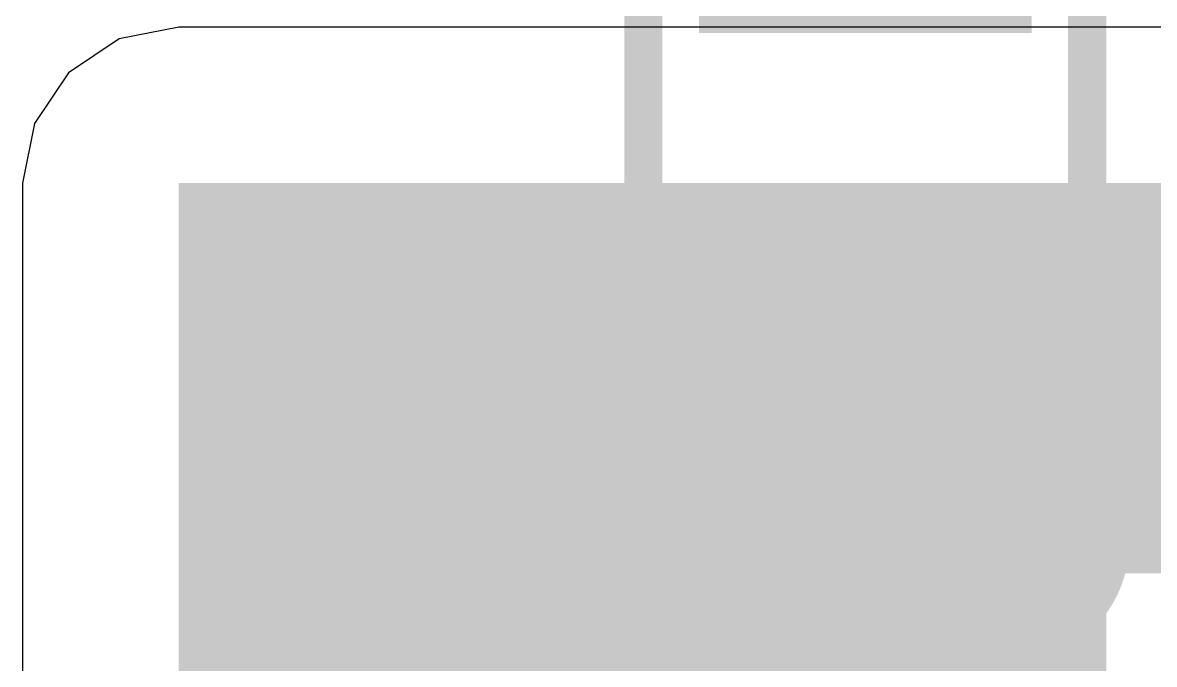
# Model space of a CAD drawing. Header units: inches. Extents: x -5 to 5258, y -4 to 5281.
# Drawn here: x 48.825 to 52.58, y 67.152 to 69.282 of the extents above; entities that cross this region are included whole.
import ezdxf

# ---------------------------------------------------------------- set-up
doc = ezdxf.new("R2010")
doc.units = ezdxf.units.IN
for name, color, linetype in [('Bottom Layer', 5, 'Continuous'), ('Bottom Solder', 6, 'Continuous'), ('Drill Drawing', 1, 'Continuous'), ('Top Layer', 1, 'Continuous'), ('Top Overlay', 2, 'Continuous'), ('Top Solder', 216, 'Continuous'), ('Via Holes', 16, 'Continuous')]:
    doc.layers.add(name, color=color, linetype=linetype)

# ---------------------------------------------------------------- blocks, each defined once
blk = doc.blocks.new('SOD_123_126')
at = {"layer": 'Top Overlay'}
for points in [[(0.9652, 0.508), (2.8194, 0.508), (2.8194, 0.8), (0.9652, 0.8)], [(0.9653, -0.7999), (2.8195, -0.7999), (2.8195, -0.5079), (0.9653, -0.5079)]]:
    blk.add_hatch(color=2, dxfattribs=at).paths.add_polyline_path(points)
at = {"layer": 'Top Solder'}
for points in [[(-0.9984, 0.5516), (-0.9984, -0.5516), (-2.1516, -0.5516), (-2.1516, 0.5516)], [(2.1516, 0.5516), (2.1516, -0.5516), (0.9984, -0.5516), (0.9984, 0.5516)]]:
    blk.add_hatch(color=216, dxfattribs=at).paths.add_polyline_path(points)
at = {"layer": 'Top Overlay'}
for points in [[(0.9652, 0.7366, 0.127, 0.127, 0), (-1.3716, 0.7366, 0.127, 0.127, 0)], [(0.9652, -0.7366, 0.127, 0.127, 0), (-1.3716, -0.7366, 0.127, 0.127, 0)]]:
    blk.add_lwpolyline(points, format="xyseb", dxfattribs=at)
for points in [[(0.9335, 0.7366, 0.0635, 0.0635, 1), (0.997, 0.7366, 0.0635, 0.0635, 1)], [(0.9335, -0.7366, 0.0635, 0.0635, 1), (0.997, -0.7366, 0.0635, 0.0635, 1)]]:
    blk.add_lwpolyline(points, format="xyseb", close=True, dxfattribs=at)

msp = doc.modelspace()

# ---------------------------------------------------------------- hatches: boundary and pattern name
at = {"layer": 'Bottom Layer'}
h = msp.add_hatch(color=5, dxfattribs=at)
edge = h.paths.add_edge_path()
edge.add_arc((50.2158, 67.5566), 0.3, 0, 360)
h = msp.add_hatch(color=5, dxfattribs=at)
edge = h.paths.add_edge_path()
edge.add_arc((51.1556, 67.5566), 0.3, 0, 360)
h = msp.add_hatch(color=5, dxfattribs=at)
edge = h.paths.add_edge_path()
edge.add_arc((52.0954, 67.5566), 0.3, 0, 360)
at = {"layer": 'Bottom Solder'}
h = msp.add_hatch(color=6, dxfattribs=at)
edge = h.paths.add_edge_path()
edge.add_arc((50.2158, 67.5566), 0.4016, 0, 360)
h = msp.add_hatch(color=6, dxfattribs=at)
edge = h.paths.add_edge_path()
edge.add_arc((51.1556, 67.5566), 0.4016, 0, 360)
h = msp.add_hatch(color=6, dxfattribs=at)
edge = h.paths.add_edge_path()
edge.add_arc((52.0954, 67.5566), 0.4016, 0, 360)
at = {"layer": 'Top Layer'}
for points in [[(49.3428, 64.7446), (52.4114, 64.7446), (52.4114, 68.7489), (49.3428, 68.7489)], [(51.1711, 67.454), (54.465, 67.454), (54.465, 68.7489), (51.1711, 68.7489)]]:
    msp.add_hatch(color=1, dxfattribs=at).paths.add_polyline_path(points)
h = msp.add_hatch(color=1, dxfattribs=at)
edge = h.paths.add_edge_path()
edge.add_arc((50.2158, 67.5566), 0.3, 0, 360)
h = msp.add_hatch(color=1, dxfattribs=at)
edge = h.paths.add_edge_path()
edge.add_arc((51.1556, 67.5566), 0.3, 0, 360)
h = msp.add_hatch(color=1, dxfattribs=at)
edge = h.paths.add_edge_path()
edge.add_arc((52.0954, 67.5566), 0.3, 0, 360)
at = {"layer": 'Top Solder'}
h = msp.add_hatch(color=216, dxfattribs=at)
edge = h.paths.add_edge_path()
edge.add_arc((50.2158, 67.5566), 0.4016, 0, 360)
h = msp.add_hatch(color=216, dxfattribs=at)
edge = h.paths.add_edge_path()
edge.add_arc((51.1556, 67.5566), 0.4016, 0, 360)
h = msp.add_hatch(color=216, dxfattribs=at)
edge = h.paths.add_edge_path()
edge.add_arc((52.0954, 67.5566), 0.4016, 0, 360)
at = {"layer": 'Via Holes'}
h = msp.add_hatch(color=7, dxfattribs=at)
edge = h.paths.add_edge_path()
edge.add_arc((50.2158, 67.5566), 0.15, 0, 360)
h = msp.add_hatch(color=7, dxfattribs=at)
edge = h.paths.add_edge_path()
edge.add_arc((51.1556, 67.5566), 0.15, 0, 360)
h = msp.add_hatch(color=7, dxfattribs=at)
edge = h.paths.add_edge_path()
edge.add_arc((52.0954, 67.5566), 0.15, 0, 360)

# ---------------------------------------------------------------- linework, layer by layer
at = {"layer": 'Drill Drawing'}
for points in [[(50.0888, 67.6836, 0.0508, 0.0508, 0), (50.0888, 67.8106, 0.0508, 0.0508, 0)], [(50.0888, 67.8106, 0.0508, 0.0508, 0), (50.3428, 67.8106, 0.0508, 0.0508, 0)], [(50.3428, 67.6836, 0.0508, 0.0508, 0), (50.3428, 67.8106, 0.0508, 0.0508, 0)], [(51.0286, 67.6836, 0.0508, 0.0508, 0), (51.0286, 67.8106, 0.0508, 0.0508, 0)], [(51.0286, 67.8106, 0.0508, 0.0508, 0), (51.2826, 67.8106, 0.0508, 0.0508, 0)], [(51.2826, 67.6836, 0.0508, 0.0508, 0), (51.2826, 67.8106, 0.0508, 0.0508, 0)], [(51.9684, 67.6836, 0.0508, 0.0508, 0), (51.9684, 67.8106, 0.0508, 0.0508, 0)], [(51.9684, 67.8106, 0.0508, 0.0508, 0), (52.2224, 67.8106, 0.0508, 0.0508, 0)], [(52.2224, 67.6836, 0.0508, 0.0508, 0), (52.2224, 67.8106, 0.0508, 0.0508, 0)], [(50.1396, 67.6328, 0.0508, 0.0508, 0), (50.1396, 67.709, 0.0508, 0.0508, 0)], [(50.1396, 67.709, 0.0508, 0.0508, 0), (50.292, 67.709, 0.0508, 0.0508, 0)], [(50.292, 67.6328, 0.0508, 0.0508, 0), (50.292, 67.709, 0.0508, 0.0508, 0)], [(51.0794, 67.6328, 0.0508, 0.0508, 0), (51.0794, 67.709, 0.0508, 0.0508, 0)], [(51.0794, 67.709, 0.0508, 0.0508, 0), (51.2318, 67.709, 0.0508, 0.0508, 0)], [(51.2318, 67.6328, 0.0508, 0.0508, 0), (51.2318, 67.709, 0.0508, 0.0508, 0)], [(52.0192, 67.6328, 0.0508, 0.0508, 0), (52.0192, 67.709, 0.0508, 0.0508, 0)], [(52.0192, 67.709, 0.0508, 0.0508, 0), (52.1716, 67.709, 0.0508, 0.0508, 0)], [(52.1716, 67.6328, 0.0508, 0.0508, 0), (52.1716, 67.709, 0.0508, 0.0508, 0)], [(49.9618, 67.4296, 0.0508, 0.0508, 0), (49.9618, 67.6836, 0.0508, 0.0508, 0)], [(49.9618, 67.6836, 0.0508, 0.0508, 0), (50.0888, 67.6836, 0.0508, 0.0508, 0)], [(50.3428, 67.6836, 0.0508, 0.0508, 0), (50.4698, 67.6836, 0.0508, 0.0508, 0)], [(50.4698, 67.4296, 0.0508, 0.0508, 0), (50.4698, 67.6836, 0.0508, 0.0508, 0)], [(50.9016, 67.4296, 0.0508, 0.0508, 0), (50.9016, 67.6836, 0.0508, 0.0508, 0)], [(50.9016, 67.6836, 0.0508, 0.0508, 0), (51.0286, 67.6836, 0.0508, 0.0508, 0)], [(51.2826, 67.6836, 0.0508, 0.0508, 0), (51.4096, 67.6836, 0.0508, 0.0508, 0)], [(51.4096, 67.4296, 0.0508, 0.0508, 0), (51.4096, 67.6836, 0.0508, 0.0508, 0)], [(51.8414, 67.4296, 0.0508, 0.0508, 0), (51.8414, 67.6836, 0.0508, 0.0508, 0)], [(51.8414, 67.6836, 0.0508, 0.0508, 0), (51.9684, 67.6836, 0.0508, 0.0508, 0)], [(52.2224, 67.6836, 0.0508, 0.0508, 0), (52.3494, 67.6836, 0.0508, 0.0508, 0)], [(52.3494, 67.4296, 0.0508, 0.0508, 0), (52.3494, 67.6836, 0.0508, 0.0508, 0)], [(50.0634, 67.4804, 0.0508, 0.0508, 0), (50.0634, 67.6328, 0.0508, 0.0508, 0)], [(50.0634, 67.6328, 0.0508, 0.0508, 0), (50.1396, 67.6328, 0.0508, 0.0508, 0)], [(50.292, 67.6328, 0.0508, 0.0508, 0), (50.3682, 67.6328, 0.0508, 0.0508, 0)], [(50.3682, 67.4804, 0.0508, 0.0508, 0), (50.3682, 67.6328, 0.0508, 0.0508, 0)], [(51.0032, 67.4804, 0.0508, 0.0508, 0), (51.0032, 67.6328, 0.0508, 0.0508, 0)], [(51.0032, 67.6328, 0.0508, 0.0508, 0), (51.0794, 67.6328, 0.0508, 0.0508, 0)], [(51.2318, 67.6328, 0.0508, 0.0508, 0), (51.308, 67.6328, 0.0508, 0.0508, 0)], [(51.308, 67.4804, 0.0508, 0.0508, 0), (51.308, 67.6328, 0.0508, 0.0508, 0)], [(51.943, 67.4804, 0.0508, 0.0508, 0), (51.943, 67.6328, 0.0508, 0.0508, 0)], [(51.943, 67.6328, 0.0508, 0.0508, 0), (52.0192, 67.6328, 0.0508, 0.0508, 0)], [(52.1716, 67.6328, 0.0508, 0.0508, 0), (52.2478, 67.6328, 0.0508, 0.0508, 0)], [(52.2478, 67.4804, 0.0508, 0.0508, 0), (52.2478, 67.6328, 0.0508, 0.0508, 0)], [(50.0634, 67.4804, 0.0508, 0.0508, 0), (50.1396, 67.4804, 0.0508, 0.0508, 0)], [(50.1396, 67.4042, 0.0508, 0.0508, 0), (50.1396, 67.4804, 0.0508, 0.0508, 0)], [(50.292, 67.4804, 0.0508, 0.0508, 0), (50.3682, 67.4804, 0.0508, 0.0508, 0)], [(50.292, 67.4042, 0.0508, 0.0508, 0), (50.292, 67.4804, 0.0508, 0.0508, 0)], [(51.0032, 67.4804, 0.0508, 0.0508, 0), (51.0794, 67.4804, 0.0508, 0.0508, 0)], [(51.0794, 67.4042, 0.0508, 0.0508, 0), (51.0794, 67.4804, 0.0508, 0.0508, 0)], [(51.2318, 67.4804, 0.0508, 0.0508, 0), (51.308, 67.4804, 0.0508, 0.0508, 0)], [(51.2318, 67.4042, 0.0508, 0.0508, 0), (51.2318, 67.4804, 0.0508, 0.0508, 0)], [(51.943, 67.4804, 0.0508, 0.0508, 0), (52.0192, 67.4804, 0.0508, 0.0508, 0)], [(52.0192, 67.4042, 0.0508, 0.0508, 0), (52.0192, 67.4804, 0.0508, 0.0508, 0)], [(52.1716, 67.4804, 0.0508, 0.0508, 0), (52.2478, 67.4804, 0.0508, 0.0508, 0)], [(52.1716, 67.4042, 0.0508, 0.0508, 0), (52.1716, 67.4804, 0.0508, 0.0508, 0)], [(49.9618, 67.4296, 0.0508, 0.0508, 0), (50.0888, 67.4296, 0.0508, 0.0508, 0)], [(50.0888, 67.3026, 0.0508, 0.0508, 0), (50.0888, 67.4296, 0.0508, 0.0508, 0)], [(50.3428, 67.4296, 0.0508, 0.0508, 0), (50.4698, 67.4296, 0.0508, 0.0508, 0)], [(50.3428, 67.3026, 0.0508, 0.0508, 0), (50.3428, 67.4296, 0.0508, 0.0508, 0)], [(50.9016, 67.4296, 0.0508, 0.0508, 0), (51.0286, 67.4296, 0.0508, 0.0508, 0)], [(51.0286, 67.3026, 0.0508, 0.0508, 0), (51.0286, 67.4296, 0.0508, 0.0508, 0)], [(51.2826, 67.4296, 0.0508, 0.0508, 0), (51.4096, 67.4296, 0.0508, 0.0508, 0)], [(51.2826, 67.3026, 0.0508, 0.0508, 0), (51.2826, 67.4296, 0.0508, 0.0508, 0)], [(51.8414, 67.4296, 0.0508, 0.0508, 0), (51.9684, 67.4296, 0.0508, 0.0508, 0)], [(51.9684, 67.3026, 0.0508, 0.0508, 0), (51.9684, 67.4296, 0.0508, 0.0508, 0)], [(52.2224, 67.4296, 0.0508, 0.0508, 0), (52.3494, 67.4296, 0.0508, 0.0508, 0)], [(52.2224, 67.3026, 0.0508, 0.0508, 0), (52.2224, 67.4296, 0.0508, 0.0508, 0)], [(50.1396, 67.4042, 0.0508, 0.0508, 0), (50.292, 67.4042, 0.0508, 0.0508, 0)], [(51.0794, 67.4042, 0.0508, 0.0508, 0), (51.2318, 67.4042, 0.0508, 0.0508, 0)], [(52.0192, 67.4042, 0.0508, 0.0508, 0), (52.1716, 67.4042, 0.0508, 0.0508, 0)], [(50.0888, 67.3026, 0.0508, 0.0508, 0), (50.3428, 67.3026, 0.0508, 0.0508, 0)], [(51.0286, 67.3026, 0.0508, 0.0508, 0), (51.2826, 67.3026, 0.0508, 0.0508, 0)], [(51.9684, 67.3026, 0.0508, 0.0508, 0), (52.2224, 67.3026, 0.0508, 0.0508, 0)]]:
    msp.add_lwpolyline(points, format="xyseb", dxfattribs=at)
for points in [[(50.0761, 67.8106, 0.0254, 0.0254, 1), (50.1015, 67.8106, 0.0254, 0.0254, 1)], [(50.0761, 67.8106, 0.0254, 0.0254, 1), (50.1015, 67.8106, 0.0254, 0.0254, 1)], [(50.3301, 67.8106, 0.0254, 0.0254, 1), (50.3555, 67.8106, 0.0254, 0.0254, 1)], [(50.3301, 67.8106, 0.0254, 0.0254, 1), (50.3555, 67.8106, 0.0254, 0.0254, 1)], [(51.0159, 67.8106, 0.0254, 0.0254, 1), (51.0413, 67.8106, 0.0254, 0.0254, 1)], [(51.0159, 67.8106, 0.0254, 0.0254, 1), (51.0413, 67.8106, 0.0254, 0.0254, 1)], [(51.2699, 67.8106, 0.0254, 0.0254, 1), (51.2953, 67.8106, 0.0254, 0.0254, 1)], [(51.2699, 67.8106, 0.0254, 0.0254, 1), (51.2953, 67.8106, 0.0254, 0.0254, 1)], [(51.9557, 67.8106, 0.0254, 0.0254, 1), (51.9811, 67.8106, 0.0254, 0.0254, 1)], [(51.9557, 67.8106, 0.0254, 0.0254, 1), (51.9811, 67.8106, 0.0254, 0.0254, 1)], [(52.2097, 67.8106, 0.0254, 0.0254, 1), (52.2351, 67.8106, 0.0254, 0.0254, 1)], [(52.2097, 67.8106, 0.0254, 0.0254, 1), (52.2351, 67.8106, 0.0254, 0.0254, 1)], [(50.1269, 67.709, 0.0254, 0.0254, 1), (50.1523, 67.709, 0.0254, 0.0254, 1)], [(50.1269, 67.709, 0.0254, 0.0254, 1), (50.1523, 67.709, 0.0254, 0.0254, 1)], [(50.2793, 67.709, 0.0254, 0.0254, 1), (50.3047, 67.709, 0.0254, 0.0254, 1)], [(50.2793, 67.709, 0.0254, 0.0254, 1), (50.3047, 67.709, 0.0254, 0.0254, 1)], [(51.0667, 67.709, 0.0254, 0.0254, 1), (51.0921, 67.709, 0.0254, 0.0254, 1)], [(51.0667, 67.709, 0.0254, 0.0254, 1), (51.0921, 67.709, 0.0254, 0.0254, 1)], [(51.2191, 67.709, 0.0254, 0.0254, 1), (51.2445, 67.709, 0.0254, 0.0254, 1)], [(51.2191, 67.709, 0.0254, 0.0254, 1), (51.2445, 67.709, 0.0254, 0.0254, 1)], [(52.0065, 67.709, 0.0254, 0.0254, 1), (52.0319, 67.709, 0.0254, 0.0254, 1)], [(52.0065, 67.709, 0.0254, 0.0254, 1), (52.0319, 67.709, 0.0254, 0.0254, 1)], [(52.1589, 67.709, 0.0254, 0.0254, 1), (52.1843, 67.709, 0.0254, 0.0254, 1)], [(52.1589, 67.709, 0.0254, 0.0254, 1), (52.1843, 67.709, 0.0254, 0.0254, 1)], [(49.9491, 67.6836, 0.0254, 0.0254, 1), (49.9745, 67.6836, 0.0254, 0.0254, 1)], [(49.9491, 67.6836, 0.0254, 0.0254, 1), (49.9745, 67.6836, 0.0254, 0.0254, 1)], [(50.0761, 67.6836, 0.0254, 0.0254, 1), (50.1015, 67.6836, 0.0254, 0.0254, 1)], [(50.0761, 67.6836, 0.0254, 0.0254, 1), (50.1015, 67.6836, 0.0254, 0.0254, 1)], [(50.3301, 67.6836, 0.0254, 0.0254, 1), (50.3555, 67.6836, 0.0254, 0.0254, 1)], [(50.3301, 67.6836, 0.0254, 0.0254, 1), (50.3555, 67.6836, 0.0254, 0.0254, 1)], [(50.4571, 67.6836, 0.0254, 0.0254, 1), (50.4825, 67.6836, 0.0254, 0.0254, 1)], [(50.4571, 67.6836, 0.0254, 0.0254, 1), (50.4825, 67.6836, 0.0254, 0.0254, 1)], [(50.8889, 67.6836, 0.0254, 0.0254, 1), (50.9143, 67.6836, 0.0254, 0.0254, 1)], [(50.8889, 67.6836, 0.0254, 0.0254, 1), (50.9143, 67.6836, 0.0254, 0.0254, 1)], [(51.0159, 67.6836, 0.0254, 0.0254, 1), (51.0413, 67.6836, 0.0254, 0.0254, 1)], [(51.0159, 67.6836, 0.0254, 0.0254, 1), (51.0413, 67.6836, 0.0254, 0.0254, 1)], [(51.2699, 67.6836, 0.0254, 0.0254, 1), (51.2953, 67.6836, 0.0254, 0.0254, 1)], [(51.2699, 67.6836, 0.0254, 0.0254, 1), (51.2953, 67.6836, 0.0254, 0.0254, 1)], [(51.3969, 67.6836, 0.0254, 0.0254, 1), (51.4223, 67.6836, 0.0254, 0.0254, 1)], [(51.3969, 67.6836, 0.0254, 0.0254, 1), (51.4223, 67.6836, 0.0254, 0.0254, 1)], [(51.8287, 67.6836, 0.0254, 0.0254, 1), (51.8541, 67.6836, 0.0254, 0.0254, 1)], [(51.8287, 67.6836, 0.0254, 0.0254, 1), (51.8541, 67.6836, 0.0254, 0.0254, 1)], [(51.9557, 67.6836, 0.0254, 0.0254, 1), (51.9811, 67.6836, 0.0254, 0.0254, 1)], [(51.9557, 67.6836, 0.0254, 0.0254, 1), (51.9811, 67.6836, 0.0254, 0.0254, 1)], [(52.2097, 67.6836, 0.0254, 0.0254, 1), (52.2351, 67.6836, 0.0254, 0.0254, 1)], [(52.2097, 67.6836, 0.0254, 0.0254, 1), (52.2351, 67.6836, 0.0254, 0.0254, 1)], [(52.3367, 67.6836, 0.0254, 0.0254, 1), (52.3621, 67.6836, 0.0254, 0.0254, 1)], [(52.3367, 67.6836, 0.0254, 0.0254, 1), (52.3621, 67.6836, 0.0254, 0.0254, 1)], [(50.0507, 67.6328, 0.0254, 0.0254, 1), (50.0761, 67.6328, 0.0254, 0.0254, 1)], [(50.0507, 67.6328, 0.0254, 0.0254, 1), (50.0761, 67.6328, 0.0254, 0.0254, 1)], [(50.1269, 67.6328, 0.0254, 0.0254, 1), (50.1523, 67.6328, 0.0254, 0.0254, 1)], [(50.1269, 67.6328, 0.0254, 0.0254, 1), (50.1523, 67.6328, 0.0254, 0.0254, 1)], [(50.2793, 67.6328, 0.0254, 0.0254, 1), (50.3047, 67.6328, 0.0254, 0.0254, 1)], [(50.2793, 67.6328, 0.0254, 0.0254, 1), (50.3047, 67.6328, 0.0254, 0.0254, 1)], [(50.3555, 67.6328, 0.0254, 0.0254, 1), (50.3809, 67.6328, 0.0254, 0.0254, 1)], [(50.3555, 67.6328, 0.0254, 0.0254, 1), (50.3809, 67.6328, 0.0254, 0.0254, 1)], [(50.9905, 67.6328, 0.0254, 0.0254, 1), (51.0159, 67.6328, 0.0254, 0.0254, 1)], [(50.9905, 67.6328, 0.0254, 0.0254, 1), (51.0159, 67.6328, 0.0254, 0.0254, 1)], [(51.0667, 67.6328, 0.0254, 0.0254, 1), (51.0921, 67.6328, 0.0254, 0.0254, 1)], [(51.0667, 67.6328, 0.0254, 0.0254, 1), (51.0921, 67.6328, 0.0254, 0.0254, 1)], [(51.2191, 67.6328, 0.0254, 0.0254, 1), (51.2445, 67.6328, 0.0254, 0.0254, 1)], [(51.2191, 67.6328, 0.0254, 0.0254, 1), (51.2445, 67.6328, 0.0254, 0.0254, 1)], [(51.2953, 67.6328, 0.0254, 0.0254, 1), (51.3207, 67.6328, 0.0254, 0.0254, 1)], [(51.2953, 67.6328, 0.0254, 0.0254, 1), (51.3207, 67.6328, 0.0254, 0.0254, 1)], [(51.9303, 67.6328, 0.0254, 0.0254, 1), (51.9557, 67.6328, 0.0254, 0.0254, 1)], [(51.9303, 67.6328, 0.0254, 0.0254, 1), (51.9557, 67.6328, 0.0254, 0.0254, 1)], [(52.0065, 67.6328, 0.0254, 0.0254, 1), (52.0319, 67.6328, 0.0254, 0.0254, 1)], [(52.0065, 67.6328, 0.0254, 0.0254, 1), (52.0319, 67.6328, 0.0254, 0.0254, 1)], [(52.1589, 67.6328, 0.0254, 0.0254, 1), (52.1843, 67.6328, 0.0254, 0.0254, 1)], [(52.1589, 67.6328, 0.0254, 0.0254, 1), (52.1843, 67.6328, 0.0254, 0.0254, 1)], [(52.2351, 67.6328, 0.0254, 0.0254, 1), (52.2605, 67.6328, 0.0254, 0.0254, 1)], [(52.2351, 67.6328, 0.0254, 0.0254, 1), (52.2605, 67.6328, 0.0254, 0.0254, 1)], [(50.0507, 67.4804, 0.0254, 0.0254, 1), (50.0761, 67.4804, 0.0254, 0.0254, 1)], [(50.0507, 67.4804, 0.0254, 0.0254, 1), (50.0761, 67.4804, 0.0254, 0.0254, 1)], [(50.1269, 67.4804, 0.0254, 0.0254, 1), (50.1523, 67.4804, 0.0254, 0.0254, 1)], [(50.1269, 67.4804, 0.0254, 0.0254, 1), (50.1523, 67.4804, 0.0254, 0.0254, 1)], [(50.2793, 67.4804, 0.0254, 0.0254, 1), (50.3047, 67.4804, 0.0254, 0.0254, 1)], [(50.2793, 67.4804, 0.0254, 0.0254, 1), (50.3047, 67.4804, 0.0254, 0.0254, 1)], [(50.3555, 67.4804, 0.0254, 0.0254, 1), (50.3809, 67.4804, 0.0254, 0.0254, 1)], [(50.3555, 67.4804, 0.0254, 0.0254, 1), (50.3809, 67.4804, 0.0254, 0.0254, 1)], [(50.9905, 67.4804, 0.0254, 0.0254, 1), (51.0159, 67.4804, 0.0254, 0.0254, 1)], [(50.9905, 67.4804, 0.0254, 0.0254, 1), (51.0159, 67.4804, 0.0254, 0.0254, 1)], [(51.0667, 67.4804, 0.0254, 0.0254, 1), (51.0921, 67.4804, 0.0254, 0.0254, 1)], [(51.0667, 67.4804, 0.0254, 0.0254, 1), (51.0921, 67.4804, 0.0254, 0.0254, 1)], [(51.2191, 67.4804, 0.0254, 0.0254, 1), (51.2445, 67.4804, 0.0254, 0.0254, 1)], [(51.2191, 67.4804, 0.0254, 0.0254, 1), (51.2445, 67.4804, 0.0254, 0.0254, 1)], [(51.2953, 67.4804, 0.0254, 0.0254, 1), (51.3207, 67.4804, 0.0254, 0.0254, 1)], [(51.2953, 67.4804, 0.0254, 0.0254, 1), (51.3207, 67.4804, 0.0254, 0.0254, 1)], [(51.9303, 67.4804, 0.0254, 0.0254, 1), (51.9557, 67.4804, 0.0254, 0.0254, 1)], [(51.9303, 67.4804, 0.0254, 0.0254, 1), (51.9557, 67.4804, 0.0254, 0.0254, 1)], [(52.0065, 67.4804, 0.0254, 0.0254, 1), (52.0319, 67.4804, 0.0254, 0.0254, 1)], [(52.0065, 67.4804, 0.0254, 0.0254, 1), (52.0319, 67.4804, 0.0254, 0.0254, 1)], [(52.1589, 67.4804, 0.0254, 0.0254, 1), (52.1843, 67.4804, 0.0254, 0.0254, 1)], [(52.1589, 67.4804, 0.0254, 0.0254, 1), (52.1843, 67.4804, 0.0254, 0.0254, 1)], [(52.2351, 67.4804, 0.0254, 0.0254, 1), (52.2605, 67.4804, 0.0254, 0.0254, 1)], [(52.2351, 67.4804, 0.0254, 0.0254, 1), (52.2605, 67.4804, 0.0254, 0.0254, 1)], [(49.9491, 67.4296, 0.0254, 0.0254, 1), (49.9745, 67.4296, 0.0254, 0.0254, 1)], [(49.9491, 67.4296, 0.0254, 0.0254, 1), (49.9745, 67.4296, 0.0254, 0.0254, 1)], [(50.0761, 67.4296, 0.0254, 0.0254, 1), (50.1015, 67.4296, 0.0254, 0.0254, 1)], [(50.0761, 67.4296, 0.0254, 0.0254, 1), (50.1015, 67.4296, 0.0254, 0.0254, 1)], [(50.3301, 67.4296, 0.0254, 0.0254, 1), (50.3555, 67.4296, 0.0254, 0.0254, 1)], [(50.3301, 67.4296, 0.0254, 0.0254, 1), (50.3555, 67.4296, 0.0254, 0.0254, 1)], [(50.4571, 67.4296, 0.0254, 0.0254, 1), (50.4825, 67.4296, 0.0254, 0.0254, 1)], [(50.4571, 67.4296, 0.0254, 0.0254, 1), (50.4825, 67.4296, 0.0254, 0.0254, 1)], [(50.8889, 67.4296, 0.0254, 0.0254, 1), (50.9143, 67.4296, 0.0254, 0.0254, 1)], [(50.8889, 67.4296, 0.0254, 0.0254, 1), (50.9143, 67.4296, 0.0254, 0.0254, 1)], [(51.0159, 67.4296, 0.0254, 0.0254, 1), (51.0413, 67.4296, 0.0254, 0.0254, 1)], [(51.0159, 67.4296, 0.0254, 0.0254, 1), (51.0413, 67.4296, 0.0254, 0.0254, 1)], [(51.2699, 67.4296, 0.0254, 0.0254, 1), (51.2953, 67.4296, 0.0254, 0.0254, 1)], [(51.2699, 67.4296, 0.0254, 0.0254, 1), (51.2953, 67.4296, 0.0254, 0.0254, 1)], [(51.3969, 67.4296, 0.0254, 0.0254, 1), (51.4223, 67.4296, 0.0254, 0.0254, 1)], [(51.3969, 67.4296, 0.0254, 0.0254, 1), (51.4223, 67.4296, 0.0254, 0.0254, 1)], [(51.8287, 67.4296, 0.0254, 0.0254, 1), (51.8541, 67.4296, 0.0254, 0.0254, 1)], [(51.8287, 67.4296, 0.0254, 0.0254, 1), (51.8541, 67.4296, 0.0254, 0.0254, 1)], [(51.9557, 67.4296, 0.0254, 0.0254, 1), (51.9811, 67.4296, 0.0254, 0.0254, 1)], [(51.9557, 67.4296, 0.0254, 0.0254, 1), (51.9811, 67.4296, 0.0254, 0.0254, 1)], [(52.2097, 67.4296, 0.0254, 0.0254, 1), (52.2351, 67.4296, 0.0254, 0.0254, 1)], [(52.2097, 67.4296, 0.0254, 0.0254, 1), (52.2351, 67.4296, 0.0254, 0.0254, 1)], [(52.3367, 67.4296, 0.0254, 0.0254, 1), (52.3621, 67.4296, 0.0254, 0.0254, 1)], [(52.3367, 67.4296, 0.0254, 0.0254, 1), (52.3621, 67.4296, 0.0254, 0.0254, 1)], [(50.1269, 67.4042, 0.0254, 0.0254, 1), (50.1523, 67.4042, 0.0254, 0.0254, 1)], [(50.1269, 67.4042, 0.0254, 0.0254, 1), (50.1523, 67.4042, 0.0254, 0.0254, 1)], [(50.2793, 67.4042, 0.0254, 0.0254, 1), (50.3047, 67.4042, 0.0254, 0.0254, 1)], [(50.2793, 67.4042, 0.0254, 0.0254, 1), (50.3047, 67.4042, 0.0254, 0.0254, 1)], [(51.0667, 67.4042, 0.0254, 0.0254, 1), (51.0921, 67.4042, 0.0254, 0.0254, 1)], [(51.0667, 67.4042, 0.0254, 0.0254, 1), (51.0921, 67.4042, 0.0254, 0.0254, 1)], [(51.2191, 67.4042, 0.0254, 0.0254, 1), (51.2445, 67.4042, 0.0254, 0.0254, 1)], [(51.2191, 67.4042, 0.0254, 0.0254, 1), (51.2445, 67.4042, 0.0254, 0.0254, 1)], [(52.0065, 67.4042, 0.0254, 0.0254, 1), (52.0319, 67.4042, 0.0254, 0.0254, 1)], [(52.0065, 67.4042, 0.0254, 0.0254, 1), (52.0319, 67.4042, 0.0254, 0.0254, 1)], [(52.1589, 67.4042, 0.0254, 0.0254, 1), (52.1843, 67.4042, 0.0254, 0.0254, 1)], [(52.1589, 67.4042, 0.0254, 0.0254, 1), (52.1843, 67.4042, 0.0254, 0.0254, 1)], [(50.0761, 67.3026, 0.0254, 0.0254, 1), (50.1015, 67.3026, 0.0254, 0.0254, 1)], [(50.0761, 67.3026, 0.0254, 0.0254, 1), (50.1015, 67.3026, 0.0254, 0.0254, 1)], [(50.3301, 67.3026, 0.0254, 0.0254, 1), (50.3555, 67.3026, 0.0254, 0.0254, 1)], [(50.3301, 67.3026, 0.0254, 0.0254, 1), (50.3555, 67.3026, 0.0254, 0.0254, 1)], [(51.0159, 67.3026, 0.0254, 0.0254, 1), (51.0413, 67.3026, 0.0254, 0.0254, 1)], [(51.0159, 67.3026, 0.0254, 0.0254, 1), (51.0413, 67.3026, 0.0254, 0.0254, 1)], [(51.2699, 67.3026, 0.0254, 0.0254, 1), (51.2953, 67.3026, 0.0254, 0.0254, 1)], [(51.2699, 67.3026, 0.0254, 0.0254, 1), (51.2953, 67.3026, 0.0254, 0.0254, 1)], [(51.9557, 67.3026, 0.0254, 0.0254, 1), (51.9811, 67.3026, 0.0254, 0.0254, 1)], [(51.9557, 67.3026, 0.0254, 0.0254, 1), (51.9811, 67.3026, 0.0254, 0.0254, 1)], [(52.2097, 67.3026, 0.0254, 0.0254, 1), (52.2351, 67.3026, 0.0254, 0.0254, 1)], [(52.2097, 67.3026, 0.0254, 0.0254, 1), (52.2351, 67.3026, 0.0254, 0.0254, 1)]]:
    msp.add_lwpolyline(points, format="xyseb", close=True, dxfattribs=at)
at = {"layer": 'Top Layer'}
for p, q in [((49.3428, 69.2668), (49.1446, 69.2274)), ((54.465, 69.2668), (49.3428, 69.2668)), ((49.1446, 69.2274), (48.9765, 69.1151)), ((48.9765, 69.1151), (48.8642, 68.9471)), ((48.8642, 68.9471), (48.8248, 68.7489)), ((48.8248, 68.7489), (48.8248, 64.7446))]:
    msp.add_line(p, q, dxfattribs=at)

# ---------------------------------------------------------------- block references
at = {"rotation": 270}
msp.add_blockref('SOD_123_126', (51.6211, 68.2489), dxfattribs=at)

doc.saveas('drawing.dxf')
